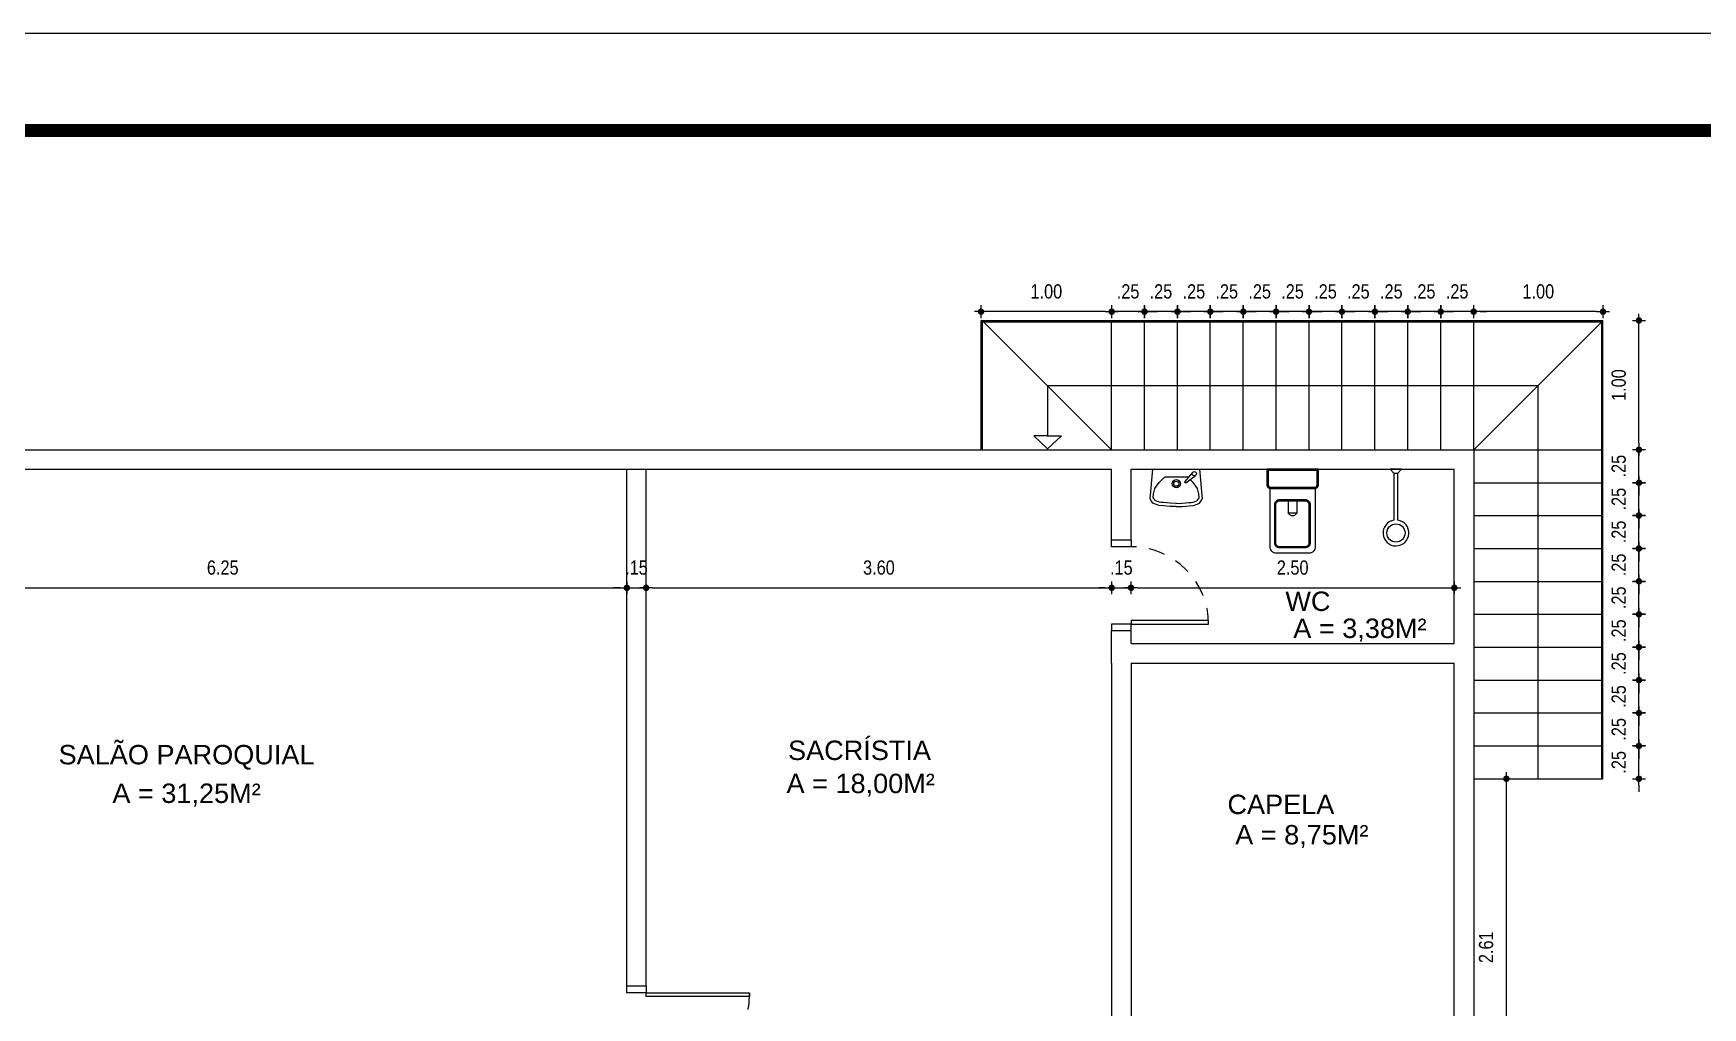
# Model space of a CAD drawing. Header units: millimetres. Extents: x 2739 to 2884, y 2105 to 2167.
# Drawn here: x 2808.15 to 2821.06, y 2159.52 to 2167.06 of the extents above; entities that cross this region are included whole.
import ezdxf

# ---------------------------------------------------------------- set-up
doc = ezdxf.new("R2010")
doc.units = ezdxf.units.MM
doc.linetypes.add('HIDDEN2', pattern=[0.1875, 0.125, -0.0625])
for name, color, linetype in [('BANHO_COZINHA', 7, 'Continuous'), ('COTA', 2, 'Continuous'), ('E-Pen-B', 5, 'Continuous'), ('JANELAS_INTERNO', 2, 'Continuous'), ('PORTAS', 2, 'Continuous'), ('PROJEÇÃO', 1, 'HIDDEN2')]:
    doc.layers.add(name, color=color, linetype=linetype)
doc.layers.add('COTAS', color=53, linetype='Continuous', lineweight=9)
doc.styles.add('CARIMBO_DADOS', font='arial.ttf', dxfattribs={"height": 0.1})
doc.styles.add('F2', font='ARIALN.TTF')
doc.dimstyles.new('ARQUITETURA', dxfattribs={"dimtxt": 0.11, "dimasz": 0.05, "dimexe": 0.1, "dimexo": 0, "dimgap": 0.1, "dimtad": 1, "dimzin": 5, "dimdsep": 46, "dimtxsty": 'F2', "dimblk": 'COTA', "dimcen": 0, "dimse1": 1, "dimse2": 1, "dimadec": 0, "dimazin": 0, "dimtfac": 2, "dimtix": 1, "dimtmove": 2, "dimatfit": 3, "dimldrblk": 'COTA', "dimfxl": 1, "dimtolj": 1, "dimtzin": 5, "dimarcsym": 0})

# ---------------------------------------------------------------- blocks, each defined once
blk = doc.blocks.new('CHUV')
at = {"layer": 'BANHO_COZINHA'}
for p, q in [((0, 0.045), (0, -0.045)), ((0.03, 0.015), (0, 0.045)), ((0.395, 0.015), (0.03, 0.015)), ((0.03, -0.015), (0.03, 0.015)), ((0, -0.045), (0.03, -0.015)), ((0.03, -0.015), (0.395, -0.015))]:
    blk.add_line(p, q, dxfattribs=at)
blk.add_circle((0.494, 0.001), 0.07, dxfattribs=at)
blk.add_arc((0.494, 0.001), 0.1, 189.1456, 171.891, dxfattribs=at)
blk = doc.blocks.new('VASOCX')
at = {"layer": 'BANHO_COZINHA'}
blk.add_lwpolyline([(-0.175, 0.15), (-0.175, 0.6, -0.414214), (-0.125, 0.65), (0.125, 0.65, -0.414214), (0.175, 0.6), (0.175, 0.15)], format="xyb", dxfattribs=at)
for points in [[(0.139, 0.275, -0.414214), (0.099, 0.235), (-0.095, 0.235, -0.414214), (-0.135, 0.275), (-0.135, 0.57, -0.414214), (-0.095, 0.61), (0.099, 0.61, -0.414214), (0.139, 0.57)], [(0.13, 0.275, -0.414214), (0.099, 0.244), (-0.095, 0.244, -0.414214), (-0.126, 0.275), (-0.126, 0.57, -0.414214), (-0.095, 0.602), (0.099, 0.602, -0.414214), (0.13, 0.57)], [(-0.17, 0.15, 0.414214), (-0.2, 0.12), (-0.2, 0), (0.2, 0), (0.2, 0.12, 0.414214), (0.17, 0.15)], [(-0.17, 0.14, 0.414214), (-0.19, 0.12), (-0.19, 0.01), (0.19, 0.01), (0.19, 0.12, 0.414214), (0.17, 0.14)]]:
    blk.add_lwpolyline(points, format="xyb", close=True, dxfattribs=at)
blk.add_lwpolyline([(0.036, 0.244), (0.036, 0.337), (-0.034, 0.337), (-0.034, 0.244)], dxfattribs=at)
blk.add_arc((0.001, 0.321), 0.0388, 24.3951, 155.6049, dxfattribs=at)
blk = doc.blocks.new('COTA')
at = {"layer": 'COTA'}
for p, q in [((-1, 0), (1, 0)), ((0, 1), (0, -1))]:
    blk.add_line(p, q, dxfattribs=at)
at = {"layer": 'COTA', "const_width": 0.5}
blk.add_lwpolyline([(-0.25, 0, 1), (0.25, 0, 1)], format="xyb", close=True, dxfattribs=at)
blk = doc.blocks.new('*D196')
at = {"layer": 'COTAS', "color": 0, "lineweight": -2}
blk.add_line((2819.545, 2158.738), (2819.545, 2161.243), dxfattribs=at)
at = {"layer": 'Defpoints', "color": 0}
for p in [(2819.545, 2161.293), (2819.545, 2161.293), (2819.142, 2158.688)]:
    blk.add_point(p, dxfattribs=at)
at = {"layer": 'COTAS', "color": 0, "lineweight": -2, "xscale": 0.05, "yscale": 0.05, "zscale": 0.05}
for p, rotation in [((2819.545, 2161.293), 90), ((2819.545, 2158.688), 270)]:
    blk.add_blockref('COTA', p, dxfattribs=dict(at, rotation=rotation))
at = {"layer": 'COTAS', "color": 0, "insert": (2819.388, 2159.99), "char_height": 0.11, "attachment_point": 5, "rotation": 90, "style": 'F2'}
blk.add_mtext('\\A1;2.61', dxfattribs=at)
blk = doc.blocks.new('*D197')
at = {"layer": 'COTAS', "color": 0, "lineweight": -2}
for p, q in [((2820.57, 2161.597), (2820.57, 2161.647)), ((2820.57, 2161.293), (2820.57, 2161.547)), ((2820.57, 2161.243), (2820.57, 2161.193))]:
    blk.add_line(p, q, dxfattribs=at)
at = {"layer": 'Defpoints', "color": 0}
for p in [(2820.144, 2161.547), (2820.57, 2161.547), (2820.144, 2161.293)]:
    blk.add_point(p, dxfattribs=at)
at = {"layer": 'COTAS', "color": 0, "lineweight": -2, "xscale": 0.05, "yscale": 0.05, "zscale": 0.05}
for p, rotation in [((2820.57, 2161.547), 270), ((2820.57, 2161.293), 90)]:
    blk.add_blockref('COTA', p, dxfattribs=dict(at, rotation=rotation))
at = {"layer": 'COTAS', "color": 0, "insert": (2820.414, 2161.42), "char_height": 0.11, "attachment_point": 5, "rotation": 90, "style": 'F2'}
blk.add_mtext('\\A1;.25', dxfattribs=at)
blk = doc.blocks.new('*D198')
at = {"layer": 'COTAS', "color": 0, "lineweight": -2}
for p, q in [((2820.57, 2161.852), (2820.57, 2161.902)), ((2820.57, 2161.547), (2820.57, 2161.802)), ((2820.57, 2161.497), (2820.57, 2161.447))]:
    blk.add_line(p, q, dxfattribs=at)
at = {"layer": 'Defpoints', "color": 0}
for p in [(2820.194, 2161.802), (2820.57, 2161.802), (2820.144, 2161.547)]:
    blk.add_point(p, dxfattribs=at)
at = {"layer": 'COTAS', "color": 0, "lineweight": -2, "xscale": 0.05, "yscale": 0.05, "zscale": 0.05}
for p, rotation in [((2820.57, 2161.802), 270), ((2820.57, 2161.547), 90)]:
    blk.add_blockref('COTA', p, dxfattribs=dict(at, rotation=rotation))
at = {"layer": 'COTAS', "color": 0, "insert": (2820.414, 2161.675), "char_height": 0.11, "attachment_point": 5, "rotation": 90, "style": 'F2'}
blk.add_mtext('\\A1;.25', dxfattribs=at)
blk = doc.blocks.new('*D199')
at = {"layer": 'COTAS', "color": 0, "lineweight": -2}
for p, q in [((2820.57, 2162.106), (2820.57, 2162.156)), ((2820.57, 2161.802), (2820.57, 2162.056)), ((2820.57, 2161.752), (2820.57, 2161.702))]:
    blk.add_line(p, q, dxfattribs=at)
at = {"layer": 'Defpoints', "color": 0}
for p in [(2820.159, 2162.056), (2820.57, 2162.056), (2820.194, 2161.802)]:
    blk.add_point(p, dxfattribs=at)
at = {"layer": 'COTAS', "color": 0, "lineweight": -2, "xscale": 0.05, "yscale": 0.05, "zscale": 0.05}
for p, rotation in [((2820.57, 2162.056), 270), ((2820.57, 2161.802), 90)]:
    blk.add_blockref('COTA', p, dxfattribs=dict(at, rotation=rotation))
at = {"layer": 'COTAS', "color": 0, "insert": (2820.414, 2161.929), "char_height": 0.11, "attachment_point": 5, "rotation": 90, "style": 'F2'}
blk.add_mtext('\\A1;.25', dxfattribs=at)
blk = doc.blocks.new('*D200')
at = {"layer": 'COTAS', "color": 0, "lineweight": -2}
for p, q in [((2820.57, 2162.361), (2820.57, 2162.411)), ((2820.57, 2162.056), (2820.57, 2162.311)), ((2820.57, 2162.006), (2820.57, 2161.956))]:
    blk.add_line(p, q, dxfattribs=at)
at = {"layer": 'Defpoints', "color": 0}
for p in [(2820.185, 2162.311), (2820.57, 2162.311), (2820.159, 2162.056)]:
    blk.add_point(p, dxfattribs=at)
at = {"layer": 'COTAS', "color": 0, "lineweight": -2, "xscale": 0.05, "yscale": 0.05, "zscale": 0.05}
for p, rotation in [((2820.57, 2162.311), 270), ((2820.57, 2162.056), 90)]:
    blk.add_blockref('COTA', p, dxfattribs=dict(at, rotation=rotation))
at = {"layer": 'COTAS', "color": 0, "insert": (2820.414, 2162.184), "char_height": 0.11, "attachment_point": 5, "rotation": 90, "style": 'F2'}
blk.add_mtext('\\A1;.25', dxfattribs=at)
blk = doc.blocks.new('*D201')
at = {"layer": 'COTAS', "color": 0, "lineweight": -2}
for p, q in [((2820.57, 2162.615), (2820.57, 2162.665)), ((2820.57, 2162.311), (2820.57, 2162.565)), ((2820.57, 2162.261), (2820.57, 2162.211))]:
    blk.add_line(p, q, dxfattribs=at)
at = {"layer": 'Defpoints', "color": 0}
for p in [(2820.18, 2162.565), (2820.57, 2162.565), (2820.185, 2162.311)]:
    blk.add_point(p, dxfattribs=at)
at = {"layer": 'COTAS', "color": 0, "lineweight": -2, "xscale": 0.05, "yscale": 0.05, "zscale": 0.05}
for p, rotation in [((2820.57, 2162.565), 270), ((2820.57, 2162.311), 90)]:
    blk.add_blockref('COTA', p, dxfattribs=dict(at, rotation=rotation))
at = {"layer": 'COTAS', "color": 0, "insert": (2820.414, 2162.438), "char_height": 0.11, "attachment_point": 5, "rotation": 90, "style": 'F2'}
blk.add_mtext('\\A1;.25', dxfattribs=at)
blk = doc.blocks.new('*D202')
at = {"layer": 'COTAS', "color": 0, "lineweight": -2}
for p, q in [((2820.57, 2162.87), (2820.57, 2162.92)), ((2820.57, 2162.565), (2820.57, 2162.82)), ((2820.57, 2162.515), (2820.57, 2162.465))]:
    blk.add_line(p, q, dxfattribs=at)
at = {"layer": 'Defpoints', "color": 0}
for p in [(2820.194, 2162.82), (2820.57, 2162.82), (2820.18, 2162.565)]:
    blk.add_point(p, dxfattribs=at)
at = {"layer": 'COTAS', "color": 0, "lineweight": -2, "xscale": 0.05, "yscale": 0.05, "zscale": 0.05}
for p, rotation in [((2820.57, 2162.82), 270), ((2820.57, 2162.565), 90)]:
    blk.add_blockref('COTA', p, dxfattribs=dict(at, rotation=rotation))
at = {"layer": 'COTAS', "color": 0, "insert": (2820.414, 2162.693), "char_height": 0.11, "attachment_point": 5, "rotation": 90, "style": 'F2'}
blk.add_mtext('\\A1;.25', dxfattribs=at)
blk = doc.blocks.new('*D203')
at = {"layer": 'COTAS', "color": 0, "lineweight": -2}
for p, q in [((2820.57, 2163.124), (2820.57, 2163.174)), ((2820.57, 2162.82), (2820.57, 2163.074)), ((2820.57, 2162.77), (2820.57, 2162.72))]:
    blk.add_line(p, q, dxfattribs=at)
at = {"layer": 'Defpoints', "color": 0}
for p in [(2820.085, 2163.074), (2820.57, 2163.074), (2820.194, 2162.82)]:
    blk.add_point(p, dxfattribs=at)
at = {"layer": 'COTAS', "color": 0, "lineweight": -2, "xscale": 0.05, "yscale": 0.05, "zscale": 0.05}
for p, rotation in [((2820.57, 2163.074), 270), ((2820.57, 2162.82), 90)]:
    blk.add_blockref('COTA', p, dxfattribs=dict(at, rotation=rotation))
at = {"layer": 'COTAS', "color": 0, "insert": (2820.414, 2162.947), "char_height": 0.11, "attachment_point": 5, "rotation": 90, "style": 'F2'}
blk.add_mtext('\\A1;.25', dxfattribs=at)
blk = doc.blocks.new('*D204')
at = {"layer": 'COTAS', "color": 0, "lineweight": -2}
for p, q in [((2820.57, 2163.379), (2820.57, 2163.429)), ((2820.57, 2163.074), (2820.57, 2163.329)), ((2820.57, 2163.024), (2820.57, 2162.974))]:
    blk.add_line(p, q, dxfattribs=at)
at = {"layer": 'Defpoints', "color": 0}
for p in [(2820.148, 2163.329), (2820.57, 2163.329), (2820.085, 2163.074)]:
    blk.add_point(p, dxfattribs=at)
at = {"layer": 'COTAS', "color": 0, "lineweight": -2, "xscale": 0.05, "yscale": 0.05, "zscale": 0.05}
for p, rotation in [((2820.57, 2163.329), 270), ((2820.57, 2163.074), 90)]:
    blk.add_blockref('COTA', p, dxfattribs=dict(at, rotation=rotation))
at = {"layer": 'COTAS', "color": 0, "insert": (2820.414, 2163.202), "char_height": 0.11, "attachment_point": 5, "rotation": 90, "style": 'F2'}
blk.add_mtext('\\A1;.25', dxfattribs=at)
blk = doc.blocks.new('*D205')
at = {"layer": 'COTAS', "color": 0, "lineweight": -2}
for p, q in [((2820.57, 2163.633), (2820.57, 2163.683)), ((2820.57, 2163.329), (2820.57, 2163.583)), ((2820.57, 2163.279), (2820.57, 2163.229))]:
    blk.add_line(p, q, dxfattribs=at)
at = {"layer": 'Defpoints', "color": 0}
for p in [(2820.132, 2163.583), (2820.57, 2163.583), (2820.148, 2163.329)]:
    blk.add_point(p, dxfattribs=at)
at = {"layer": 'COTAS', "color": 0, "lineweight": -2, "xscale": 0.05, "yscale": 0.05, "zscale": 0.05}
for p, rotation in [((2820.57, 2163.583), 270), ((2820.57, 2163.329), 90)]:
    blk.add_blockref('COTA', p, dxfattribs=dict(at, rotation=rotation))
at = {"layer": 'COTAS', "color": 0, "insert": (2820.414, 2163.456), "char_height": 0.11, "attachment_point": 5, "rotation": 90, "style": 'F2'}
blk.add_mtext('\\A1;.25', dxfattribs=at)
blk = doc.blocks.new('*D206')
at = {"layer": 'COTAS', "color": 0, "lineweight": -2}
for p, q in [((2820.57, 2163.888), (2820.57, 2163.938)), ((2820.57, 2163.583), (2820.57, 2163.838)), ((2820.57, 2163.533), (2820.57, 2163.483))]:
    blk.add_line(p, q, dxfattribs=at)
at = {"layer": 'Defpoints', "color": 0}
for p in [(2820.095, 2163.838), (2820.57, 2163.838), (2820.132, 2163.583)]:
    blk.add_point(p, dxfattribs=at)
at = {"layer": 'COTAS', "color": 0, "lineweight": -2, "xscale": 0.05, "yscale": 0.05, "zscale": 0.05}
for p, rotation in [((2820.57, 2163.838), 270), ((2820.57, 2163.583), 90)]:
    blk.add_blockref('COTA', p, dxfattribs=dict(at, rotation=rotation))
at = {"layer": 'COTAS', "color": 0, "insert": (2820.414, 2163.711), "char_height": 0.11, "attachment_point": 5, "rotation": 90, "style": 'F2'}
blk.add_mtext('\\A1;.25', dxfattribs=at)
blk = doc.blocks.new('*D207')
at = {"layer": 'COTAS', "color": 0, "lineweight": -2}
blk.add_line((2820.57, 2163.888), (2820.57, 2164.788), dxfattribs=at)
at = {"layer": 'Defpoints', "color": 0}
for p in [(2820.292, 2164.838), (2820.57, 2164.838), (2820.095, 2163.838)]:
    blk.add_point(p, dxfattribs=at)
at = {"layer": 'COTAS', "color": 0, "lineweight": -2, "xscale": 0.05, "yscale": 0.05, "zscale": 0.05}
for p, rotation in [((2820.57, 2164.838), 90), ((2820.57, 2163.838), 270)]:
    blk.add_blockref('COTA', p, dxfattribs=dict(at, rotation=rotation))
at = {"layer": 'COTAS', "color": 0, "insert": (2820.414, 2164.338), "char_height": 0.11, "attachment_point": 5, "rotation": 90, "style": 'F2'}
blk.add_mtext('\\A1;1.00', dxfattribs=at)
blk = doc.blocks.new('*D208')
at = {"layer": 'COTAS', "color": 0, "lineweight": -2}
blk.add_line((2820.242, 2164.906), (2819.342, 2164.906), dxfattribs=at)
at = {"layer": 'Defpoints', "color": 0}
for p in [(2819.292, 2164.906), (2819.292, 2164.785), (2820.292, 2164.838)]:
    blk.add_point(p, dxfattribs=at)
at = {"layer": 'COTAS', "color": 0, "lineweight": -2, "xscale": 0.05, "yscale": 0.05, "zscale": 0.05, "rotation": 180}
blk.add_blockref('COTA', (2819.292, 2164.906), dxfattribs=at)
at = {"layer": 'COTAS', "color": 0, "lineweight": -2, "xscale": 0.05, "yscale": 0.05, "zscale": 0.05}
blk.add_blockref('COTA', (2820.292, 2164.906), dxfattribs=at)
at = {"layer": 'COTAS', "color": 0, "insert": (2819.792, 2165.062), "char_height": 0.11, "attachment_point": 5, "style": 'F2'}
blk.add_mtext('\\A1;1.00', dxfattribs=at)
blk = doc.blocks.new('*D209')
at = {"layer": 'COTAS', "color": 0, "lineweight": -2}
for p, q in [((2818.987, 2164.906), (2818.937, 2164.906)), ((2819.292, 2164.906), (2819.037, 2164.906)), ((2819.342, 2164.906), (2819.392, 2164.906))]:
    blk.add_line(p, q, dxfattribs=at)
at = {"layer": 'Defpoints', "color": 0}
for p in [(2819.037, 2164.906), (2819.292, 2164.785), (2819.037, 2164.766)]:
    blk.add_point(p, dxfattribs=at)
at = {"layer": 'COTAS', "color": 0, "lineweight": -2, "xscale": 0.05, "yscale": 0.05, "zscale": 0.05}
blk.add_blockref('COTA', (2819.037, 2164.906), dxfattribs=at)
at = {"layer": 'COTAS', "color": 0, "lineweight": -2, "xscale": 0.05, "yscale": 0.05, "zscale": 0.05, "rotation": 180}
blk.add_blockref('COTA', (2819.292, 2164.906), dxfattribs=at)
at = {"layer": 'COTAS', "color": 0, "insert": (2819.164, 2165.062), "char_height": 0.11, "attachment_point": 5, "style": 'F2'}
blk.add_mtext('\\A1;.25', dxfattribs=at)
blk = doc.blocks.new('*D210')
at = {"layer": 'COTAS', "color": 0, "lineweight": -2}
for p, q in [((2818.732, 2164.906), (2818.682, 2164.906)), ((2819.037, 2164.906), (2818.782, 2164.906)), ((2819.087, 2164.906), (2819.137, 2164.906))]:
    blk.add_line(p, q, dxfattribs=at)
at = {"layer": 'Defpoints', "color": 0}
for p in [(2818.782, 2164.906), (2818.782, 2164.746), (2819.037, 2164.766)]:
    blk.add_point(p, dxfattribs=at)
at = {"layer": 'COTAS', "color": 0, "lineweight": -2, "xscale": 0.05, "yscale": 0.05, "zscale": 0.05}
blk.add_blockref('COTA', (2818.782, 2164.906), dxfattribs=at)
at = {"layer": 'COTAS', "color": 0, "lineweight": -2, "xscale": 0.05, "yscale": 0.05, "zscale": 0.05, "rotation": 180}
blk.add_blockref('COTA', (2819.037, 2164.906), dxfattribs=at)
at = {"layer": 'COTAS', "color": 0, "insert": (2818.909, 2165.062), "char_height": 0.11, "attachment_point": 5, "style": 'F2'}
blk.add_mtext('\\A1;.25', dxfattribs=at)
blk = doc.blocks.new('*D211')
at = {"layer": 'COTAS', "color": 0, "lineweight": -2}
for p, q in [((2818.478, 2164.906), (2818.428, 2164.906)), ((2818.782, 2164.906), (2818.528, 2164.906)), ((2818.832, 2164.906), (2818.882, 2164.906))]:
    blk.add_line(p, q, dxfattribs=at)
at = {"layer": 'Defpoints', "color": 0}
for p in [(2818.528, 2164.906), (2818.528, 2164.655), (2818.782, 2164.746)]:
    blk.add_point(p, dxfattribs=at)
at = {"layer": 'COTAS', "color": 0, "lineweight": -2, "xscale": 0.05, "yscale": 0.05, "zscale": 0.05}
blk.add_blockref('COTA', (2818.528, 2164.906), dxfattribs=at)
at = {"layer": 'COTAS', "color": 0, "lineweight": -2, "xscale": 0.05, "yscale": 0.05, "zscale": 0.05, "rotation": 180}
blk.add_blockref('COTA', (2818.782, 2164.906), dxfattribs=at)
at = {"layer": 'COTAS', "color": 0, "insert": (2818.655, 2165.062), "char_height": 0.11, "attachment_point": 5, "style": 'F2'}
blk.add_mtext('\\A1;.25', dxfattribs=at)
blk = doc.blocks.new('*D212')
at = {"layer": 'COTAS', "color": 0, "lineweight": -2}
for p, q in [((2818.223, 2164.906), (2818.173, 2164.906)), ((2818.528, 2164.906), (2818.273, 2164.906)), ((2818.578, 2164.906), (2818.628, 2164.906))]:
    blk.add_line(p, q, dxfattribs=at)
at = {"layer": 'Defpoints', "color": 0}
for p in [(2818.273, 2164.906), (2818.528, 2164.655), (2818.273, 2164.644)]:
    blk.add_point(p, dxfattribs=at)
at = {"layer": 'COTAS', "color": 0, "lineweight": -2, "xscale": 0.05, "yscale": 0.05, "zscale": 0.05}
blk.add_blockref('COTA', (2818.273, 2164.906), dxfattribs=at)
at = {"layer": 'COTAS', "color": 0, "lineweight": -2, "xscale": 0.05, "yscale": 0.05, "zscale": 0.05, "rotation": 180}
blk.add_blockref('COTA', (2818.528, 2164.906), dxfattribs=at)
at = {"layer": 'COTAS', "color": 0, "insert": (2818.4, 2165.062), "char_height": 0.11, "attachment_point": 5, "style": 'F2'}
blk.add_mtext('\\A1;.25', dxfattribs=at)
blk = doc.blocks.new('*D213')
at = {"layer": 'COTAS', "color": 0, "lineweight": -2}
for p, q in [((2817.969, 2164.906), (2817.919, 2164.906)), ((2818.273, 2164.906), (2818.019, 2164.906)), ((2818.323, 2164.906), (2818.373, 2164.906))]:
    blk.add_line(p, q, dxfattribs=at)
at = {"layer": 'Defpoints', "color": 0}
for p in [(2818.019, 2164.906), (2818.019, 2164.612), (2818.273, 2164.644)]:
    blk.add_point(p, dxfattribs=at)
at = {"layer": 'COTAS', "color": 0, "lineweight": -2, "xscale": 0.05, "yscale": 0.05, "zscale": 0.05}
blk.add_blockref('COTA', (2818.019, 2164.906), dxfattribs=at)
at = {"layer": 'COTAS', "color": 0, "lineweight": -2, "xscale": 0.05, "yscale": 0.05, "zscale": 0.05, "rotation": 180}
blk.add_blockref('COTA', (2818.273, 2164.906), dxfattribs=at)
at = {"layer": 'COTAS', "color": 0, "insert": (2818.146, 2165.062), "char_height": 0.11, "attachment_point": 5, "style": 'F2'}
blk.add_mtext('\\A1;.25', dxfattribs=at)
blk = doc.blocks.new('*D214')
at = {"layer": 'COTAS', "color": 0, "lineweight": -2}
for p, q in [((2817.714, 2164.906), (2817.664, 2164.906)), ((2818.019, 2164.906), (2817.764, 2164.906)), ((2818.069, 2164.906), (2818.119, 2164.906))]:
    blk.add_line(p, q, dxfattribs=at)
at = {"layer": 'Defpoints', "color": 0}
for p in [(2817.764, 2164.906), (2817.764, 2164.607), (2818.019, 2164.612)]:
    blk.add_point(p, dxfattribs=at)
at = {"layer": 'COTAS', "color": 0, "lineweight": -2, "xscale": 0.05, "yscale": 0.05, "zscale": 0.05}
blk.add_blockref('COTA', (2817.764, 2164.906), dxfattribs=at)
at = {"layer": 'COTAS', "color": 0, "lineweight": -2, "xscale": 0.05, "yscale": 0.05, "zscale": 0.05, "rotation": 180}
blk.add_blockref('COTA', (2818.019, 2164.906), dxfattribs=at)
at = {"layer": 'COTAS', "color": 0, "insert": (2817.891, 2165.062), "char_height": 0.11, "attachment_point": 5, "style": 'F2'}
blk.add_mtext('\\A1;.25', dxfattribs=at)
blk = doc.blocks.new('*D215')
at = {"layer": 'COTAS', "color": 0, "lineweight": -2}
for p, q in [((2817.46, 2164.906), (2817.41, 2164.906)), ((2817.764, 2164.906), (2817.51, 2164.906)), ((2817.814, 2164.906), (2817.864, 2164.906))]:
    blk.add_line(p, q, dxfattribs=at)
at = {"layer": 'Defpoints', "color": 0}
for p in [(2817.51, 2164.906), (2817.51, 2164.545), (2817.764, 2164.607)]:
    blk.add_point(p, dxfattribs=at)
at = {"layer": 'COTAS', "color": 0, "lineweight": -2, "xscale": 0.05, "yscale": 0.05, "zscale": 0.05}
blk.add_blockref('COTA', (2817.51, 2164.906), dxfattribs=at)
at = {"layer": 'COTAS', "color": 0, "lineweight": -2, "xscale": 0.05, "yscale": 0.05, "zscale": 0.05, "rotation": 180}
blk.add_blockref('COTA', (2817.764, 2164.906), dxfattribs=at)
at = {"layer": 'COTAS', "color": 0, "insert": (2817.637, 2165.062), "char_height": 0.11, "attachment_point": 5, "style": 'F2'}
blk.add_mtext('\\A1;.25', dxfattribs=at)
blk = doc.blocks.new('*D216')
at = {"layer": 'COTAS', "color": 0, "lineweight": -2}
for p, q in [((2817.205, 2164.906), (2817.155, 2164.906)), ((2817.51, 2164.906), (2817.255, 2164.906)), ((2817.56, 2164.906), (2817.61, 2164.906))]:
    blk.add_line(p, q, dxfattribs=at)
at = {"layer": 'Defpoints', "color": 0}
for p in [(2817.255, 2164.906), (2817.255, 2164.534), (2817.51, 2164.545)]:
    blk.add_point(p, dxfattribs=at)
at = {"layer": 'COTAS', "color": 0, "lineweight": -2, "xscale": 0.05, "yscale": 0.05, "zscale": 0.05}
blk.add_blockref('COTA', (2817.255, 2164.906), dxfattribs=at)
at = {"layer": 'COTAS', "color": 0, "lineweight": -2, "xscale": 0.05, "yscale": 0.05, "zscale": 0.05, "rotation": 180}
blk.add_blockref('COTA', (2817.51, 2164.906), dxfattribs=at)
at = {"layer": 'COTAS', "color": 0, "insert": (2817.382, 2165.062), "char_height": 0.11, "attachment_point": 5, "style": 'F2'}
blk.add_mtext('\\A1;.25', dxfattribs=at)
blk = doc.blocks.new('*D217')
at = {"layer": 'COTAS', "color": 0, "lineweight": -2}
for p, q in [((2816.951, 2164.906), (2816.901, 2164.906)), ((2817.255, 2164.906), (2817.001, 2164.906)), ((2817.305, 2164.906), (2817.355, 2164.906))]:
    blk.add_line(p, q, dxfattribs=at)
at = {"layer": 'Defpoints', "color": 0}
for p in [(2817.001, 2164.906), (2817.001, 2164.532), (2817.255, 2164.534)]:
    blk.add_point(p, dxfattribs=at)
at = {"layer": 'COTAS', "color": 0, "lineweight": -2, "xscale": 0.05, "yscale": 0.05, "zscale": 0.05}
blk.add_blockref('COTA', (2817.001, 2164.906), dxfattribs=at)
at = {"layer": 'COTAS', "color": 0, "lineweight": -2, "xscale": 0.05, "yscale": 0.05, "zscale": 0.05, "rotation": 180}
blk.add_blockref('COTA', (2817.255, 2164.906), dxfattribs=at)
at = {"layer": 'COTAS', "color": 0, "insert": (2817.128, 2165.062), "char_height": 0.11, "attachment_point": 5, "style": 'F2'}
blk.add_mtext('\\A1;.25', dxfattribs=at)
blk = doc.blocks.new('*D218')
at = {"layer": 'COTAS', "color": 0, "lineweight": -2}
for p, q in [((2816.696, 2164.906), (2816.646, 2164.906)), ((2817.001, 2164.906), (2816.746, 2164.906)), ((2817.051, 2164.906), (2817.101, 2164.906))]:
    blk.add_line(p, q, dxfattribs=at)
at = {"layer": 'Defpoints', "color": 0}
for p in [(2816.746, 2164.906), (2817.001, 2164.532), (2816.746, 2164.494)]:
    blk.add_point(p, dxfattribs=at)
at = {"layer": 'COTAS', "color": 0, "lineweight": -2, "xscale": 0.05, "yscale": 0.05, "zscale": 0.05}
blk.add_blockref('COTA', (2816.746, 2164.906), dxfattribs=at)
at = {"layer": 'COTAS', "color": 0, "lineweight": -2, "xscale": 0.05, "yscale": 0.05, "zscale": 0.05, "rotation": 180}
blk.add_blockref('COTA', (2817.001, 2164.906), dxfattribs=at)
at = {"layer": 'COTAS', "color": 0, "insert": (2816.873, 2165.062), "char_height": 0.11, "attachment_point": 5, "style": 'F2'}
blk.add_mtext('\\A1;.25', dxfattribs=at)
blk = doc.blocks.new('*D219')
at = {"layer": 'COTAS', "color": 0, "lineweight": -2}
for p, q in [((2816.442, 2164.906), (2816.392, 2164.906)), ((2816.746, 2164.906), (2816.492, 2164.906)), ((2816.796, 2164.906), (2816.846, 2164.906))]:
    blk.add_line(p, q, dxfattribs=at)
at = {"layer": 'Defpoints', "color": 0}
for p in [(2816.492, 2164.906), (2816.492, 2164.5), (2816.746, 2164.494)]:
    blk.add_point(p, dxfattribs=at)
at = {"layer": 'COTAS', "color": 0, "lineweight": -2, "xscale": 0.05, "yscale": 0.05, "zscale": 0.05}
blk.add_blockref('COTA', (2816.492, 2164.906), dxfattribs=at)
at = {"layer": 'COTAS', "color": 0, "lineweight": -2, "xscale": 0.05, "yscale": 0.05, "zscale": 0.05, "rotation": 180}
blk.add_blockref('COTA', (2816.746, 2164.906), dxfattribs=at)
at = {"layer": 'COTAS', "color": 0, "insert": (2816.619, 2165.062), "char_height": 0.11, "attachment_point": 5, "style": 'F2'}
blk.add_mtext('\\A1;.25', dxfattribs=at)
blk = doc.blocks.new('*D220')
at = {"layer": 'COTAS', "color": 0, "lineweight": -2}
blk.add_line((2816.442, 2164.906), (2815.532, 2164.906), dxfattribs=at)
at = {"layer": 'Defpoints', "color": 0}
for p in [(2815.482, 2164.906), (2815.482, 2164.541), (2816.492, 2164.5)]:
    blk.add_point(p, dxfattribs=at)
at = {"layer": 'COTAS', "color": 0, "lineweight": -2, "xscale": 0.05, "yscale": 0.05, "zscale": 0.05, "rotation": 180}
blk.add_blockref('COTA', (2815.482, 2164.906), dxfattribs=at)
at = {"layer": 'COTAS', "color": 0, "lineweight": -2, "xscale": 0.05, "yscale": 0.05, "zscale": 0.05}
blk.add_blockref('COTA', (2816.492, 2164.906), dxfattribs=at)
at = {"layer": 'COTAS', "color": 0, "insert": (2815.987, 2165.062), "char_height": 0.11, "attachment_point": 5, "style": 'F2'}
blk.add_mtext('\\A1;1.00', dxfattribs=at)
blk = doc.blocks.new('*D222')
at = {"layer": 'COTAS', "color": 0, "lineweight": -2}
blk.add_line((2806.542, 2162.77), (2812.692, 2162.77), dxfattribs=at)
at = {"layer": 'Defpoints', "color": 0}
for p in [(2806.492, 2162.719), (2812.742, 2162.77), (2812.742, 2162.77)]:
    blk.add_point(p, dxfattribs=at)
at = {"layer": 'COTAS', "color": 0, "lineweight": -2, "xscale": 0.05, "yscale": 0.05, "zscale": 0.05, "rotation": 180}
blk.add_blockref('COTA', (2806.492, 2162.77), dxfattribs=at)
at = {"layer": 'COTAS', "color": 0, "lineweight": -2, "xscale": 0.05, "yscale": 0.05, "zscale": 0.05}
blk.add_blockref('COTA', (2812.742, 2162.77), dxfattribs=at)
at = {"layer": 'COTAS', "color": 0, "insert": (2809.617, 2162.926), "char_height": 0.11, "attachment_point": 5, "style": 'F2'}
blk.add_mtext('\\A1;6.25', dxfattribs=at)
blk = doc.blocks.new('*D223')
at = {"layer": 'COTAS', "color": 0, "lineweight": -2}
for p, q in [((2812.692, 2162.77), (2812.642, 2162.77)), ((2812.742, 2162.77), (2812.892, 2162.77)), ((2812.942, 2162.77), (2812.992, 2162.77))]:
    blk.add_line(p, q, dxfattribs=at)
at = {"layer": 'Defpoints', "color": 0}
for p in [(2812.742, 2162.77), (2812.892, 2162.77), (2812.892, 2162.77)]:
    blk.add_point(p, dxfattribs=at)
at = {"layer": 'COTAS', "color": 0, "lineweight": -2, "xscale": 0.05, "yscale": 0.05, "zscale": 0.05}
blk.add_blockref('COTA', (2812.742, 2162.77), dxfattribs=at)
at = {"layer": 'COTAS', "color": 0, "lineweight": -2, "xscale": 0.05, "yscale": 0.05, "zscale": 0.05, "rotation": 180}
blk.add_blockref('COTA', (2812.892, 2162.77), dxfattribs=at)
at = {"layer": 'COTAS', "color": 0, "insert": (2812.817, 2162.926), "char_height": 0.11, "attachment_point": 5, "style": 'F2'}
blk.add_mtext('\\A1;.15', dxfattribs=at)
blk = doc.blocks.new('*D224')
at = {"layer": 'COTAS', "color": 0, "lineweight": -2}
blk.add_line((2812.942, 2162.77), (2816.442, 2162.77), dxfattribs=at)
at = {"layer": 'Defpoints', "color": 0}
for p in [(2812.892, 2162.77), (2816.492, 2162.77), (2816.492, 2162.77)]:
    blk.add_point(p, dxfattribs=at)
at = {"layer": 'COTAS', "color": 0, "lineweight": -2, "xscale": 0.05, "yscale": 0.05, "zscale": 0.05, "rotation": 180}
blk.add_blockref('COTA', (2812.892, 2162.77), dxfattribs=at)
at = {"layer": 'COTAS', "color": 0, "lineweight": -2, "xscale": 0.05, "yscale": 0.05, "zscale": 0.05}
blk.add_blockref('COTA', (2816.492, 2162.77), dxfattribs=at)
at = {"layer": 'COTAS', "color": 0, "insert": (2814.692, 2162.926), "char_height": 0.11, "attachment_point": 5, "style": 'F2'}
blk.add_mtext('\\A1;3.60', dxfattribs=at)
blk = doc.blocks.new('*D225')
at = {"layer": 'COTAS', "color": 0, "lineweight": -2}
for p, q in [((2816.442, 2162.77), (2816.392, 2162.77)), ((2816.492, 2162.77), (2816.642, 2162.77)), ((2816.692, 2162.77), (2816.742, 2162.77))]:
    blk.add_line(p, q, dxfattribs=at)
at = {"layer": 'Defpoints', "color": 0}
for p in [(2816.492, 2162.77), (2816.642, 2162.77), (2816.642, 2162.77)]:
    blk.add_point(p, dxfattribs=at)
at = {"layer": 'COTAS', "color": 0, "lineweight": -2, "xscale": 0.05, "yscale": 0.05, "zscale": 0.05}
blk.add_blockref('COTA', (2816.492, 2162.77), dxfattribs=at)
at = {"layer": 'COTAS', "color": 0, "lineweight": -2, "xscale": 0.05, "yscale": 0.05, "zscale": 0.05, "rotation": 180}
blk.add_blockref('COTA', (2816.642, 2162.77), dxfattribs=at)
at = {"layer": 'COTAS', "color": 0, "insert": (2816.567, 2162.926), "char_height": 0.11, "attachment_point": 5, "style": 'F2'}
blk.add_mtext('\\A1;.15', dxfattribs=at)
blk = doc.blocks.new('*D226')
at = {"layer": 'COTAS', "color": 0, "lineweight": -2}
blk.add_line((2816.692, 2162.77), (2819.092, 2162.77), dxfattribs=at)
at = {"layer": 'Defpoints', "color": 0}
for p in [(2816.642, 2162.77), (2819.142, 2162.77), (2819.142, 2162.77)]:
    blk.add_point(p, dxfattribs=at)
at = {"layer": 'COTAS', "color": 0, "lineweight": -2, "xscale": 0.05, "yscale": 0.05, "zscale": 0.05, "rotation": 180}
blk.add_blockref('COTA', (2816.642, 2162.77), dxfattribs=at)
at = {"layer": 'COTAS', "color": 0, "lineweight": -2, "xscale": 0.05, "yscale": 0.05, "zscale": 0.05}
blk.add_blockref('COTA', (2819.142, 2162.77), dxfattribs=at)
at = {"layer": 'COTAS', "color": 0, "insert": (2817.892, 2162.926), "char_height": 0.11, "attachment_point": 5, "style": 'F2'}
blk.add_mtext('\\A1;2.50', dxfattribs=at)
blk = doc.blocks.new('*D246')
at = {"layer": 'COTAS', "color": 0, "lineweight": -2}
blk.add_line((2805.218, 2134.888), (2805.218, 2163.788), dxfattribs=at)
at = {"layer": 'Defpoints', "color": 0}
for p in [(2805.218, 2163.838), (2819.292, 2163.838), (2819.292, 2134.838)]:
    blk.add_point(p, dxfattribs=at)
at = {"layer": 'COTAS', "color": 0, "lineweight": -2, "xscale": 0.05, "yscale": 0.05, "zscale": 0.05}
for p, rotation in [((2805.218, 2163.838), 90), ((2805.218, 2134.838), 270)]:
    blk.add_blockref('COTA', p, dxfattribs=dict(at, rotation=rotation))
at = {"layer": 'COTAS', "color": 0, "insert": (2805.061, 2149.338), "char_height": 0.11, "attachment_point": 5, "rotation": 90, "style": 'F2'}
blk.add_mtext('\\A1;29.00', dxfattribs=at)

msp = doc.modelspace()

# ---------------------------------------------------------------- linework, layer by layer
at = {"linetype": 'Continuous'}
for p, q in [((2816.906, 2163.628), (2817.077, 2163.628)), ((2817.116, 2163.661), (2817.055, 2163.59)), ((2817.066, 2163.583), (2817.141, 2163.64)), ((2817.055, 2163.59), (2817.066, 2163.583))]:
    msp.add_line(p, q, dxfattribs=at)
msp.add_lwpolyline([(2801.451, 2122.508), (2862.651, 2122.508), (2862.651, 2167.058), (2801.451, 2167.058)], close=True)
at = {"const_width": 0.1}
msp.add_lwpolyline([(2802.201, 2123.258), (2861.901, 2123.258), (2861.901, 2166.308), (2802.201, 2166.308)], close=True, dxfattribs=at)
at = {"linetype": 'Continuous'}
for points in [[(2816.791, 2163.458), (2816.811, 2163.688), (2817.171, 2163.688), (2817.191, 2163.458)], [(2816.814, 2163.469), (2816.815, 2163.497), (2816.826, 2163.537), (2816.838, 2163.557), (2816.859, 2163.585), (2816.872, 2163.598), (2816.885, 2163.611), (2816.898, 2163.623), (2816.906, 2163.628)], [(2817.085, 2163.623), (2817.077, 2163.628)], [(2817.169, 2163.469), (2817.167, 2163.497), (2817.157, 2163.537), (2817.144, 2163.557), (2817.123, 2163.585), (2817.11, 2163.598), (2817.1, 2163.609)], [(2816.991, 2163.398), (2816.943, 2163.399), (2816.892, 2163.404), (2816.856, 2163.407), (2816.83, 2163.416), (2816.811, 2163.426), (2816.799, 2163.441), (2816.791, 2163.458)], [(2816.993, 2163.423), (2816.945, 2163.425), (2816.893, 2163.429), (2816.876, 2163.43), (2816.861, 2163.432), (2816.852, 2163.434), (2816.84, 2163.439), (2816.832, 2163.442), (2816.828, 2163.446), (2816.826, 2163.448), (2816.821, 2163.455), (2816.817, 2163.46), (2816.814, 2163.469)], [(2816.989, 2163.423), (2817.038, 2163.425), (2817.089, 2163.429), (2817.106, 2163.43), (2817.121, 2163.432), (2817.13, 2163.434), (2817.143, 2163.439), (2817.15, 2163.442), (2817.154, 2163.446), (2817.156, 2163.448), (2817.162, 2163.455), (2817.165, 2163.46), (2817.169, 2163.469)], [(2816.991, 2163.398), (2817.039, 2163.399), (2817.091, 2163.404), (2817.126, 2163.407), (2817.153, 2163.416), (2817.171, 2163.426), (2817.183, 2163.441), (2817.191, 2163.458)]]:
    msp.add_lwpolyline(points, dxfattribs=at)
for centre, radius in [((2817.131, 2163.653), 0.0164), ((2816.992, 2163.575), 0.0316), ((2816.992, 2163.575), 0.02)]:
    msp.add_circle(centre, radius, dxfattribs=at)
at = {"layer": 'E-Pen-B'}
for p, q in [((2815.482, 2164.838), (2820.292, 2164.838)), ((2815.482, 2163.838), (2815.482, 2164.838)), ((2815.492, 2164.828), (2820.282, 2164.828)), ((2815.492, 2163.838), (2815.492, 2164.828)), ((2816.492, 2163.838), (2815.502, 2164.828)), ((2816.492, 2163.838), (2816.492, 2164.838)), ((2816.746, 2163.838), (2816.746, 2164.838)), ((2817.001, 2163.838), (2817.001, 2164.838)), ((2817.255, 2163.838), (2817.255, 2164.838)), ((2817.51, 2163.838), (2817.51, 2164.838)), ((2817.764, 2163.838), (2817.764, 2164.838)), ((2818.019, 2163.838), (2818.019, 2164.838)), ((2818.273, 2163.838), (2818.273, 2164.838)), ((2818.528, 2163.838), (2818.528, 2164.838)), ((2818.782, 2163.838), (2818.782, 2164.838)), ((2819.037, 2163.838), (2819.037, 2164.838)), ((2819.292, 2163.838), (2819.292, 2164.838)), ((2819.292, 2163.838), (2820.282, 2164.828)), ((2820.282, 2161.293), (2820.282, 2164.828)), ((2820.292, 2161.293), (2820.292, 2164.838)), ((2806.342, 2163.838), (2819.292, 2163.838)), ((2819.292, 2163.838), (2819.292, 2156.438)), ((2819.292, 2163.838), (2820.292, 2163.838)), ((2806.492, 2163.688), (2816.492, 2163.688)), ((2812.742, 2159.688), (2812.742, 2163.688)), ((2812.892, 2159.688), (2812.892, 2163.688)), ((2816.492, 2163.138), (2816.492, 2163.688)), ((2816.642, 2163.688), (2819.142, 2163.688)), ((2816.642, 2163.138), (2816.642, 2163.688)), ((2819.142, 2162.338), (2819.142, 2163.688)), ((2819.292, 2163.583), (2820.292, 2163.583)), ((2819.292, 2163.329), (2820.292, 2163.329)), ((2816.642, 2163.138), (2816.492, 2163.138)), ((2819.292, 2163.074), (2820.292, 2163.074)), ((2819.292, 2162.82), (2820.292, 2162.82)), ((2819.292, 2162.565), (2820.292, 2162.565)), ((2816.492, 2162.188), (2816.492, 2162.438)), ((2816.642, 2162.438), (2816.492, 2162.438)), ((2816.642, 2162.338), (2816.642, 2162.438)), ((2816.642, 2162.338), (2819.142, 2162.338)), ((2819.292, 2162.311), (2820.292, 2162.311)), ((2816.492, 2162.188), (2816.492, 2158.688)), ((2816.642, 2162.188), (2819.142, 2162.188)), ((2816.642, 2162.188), (2816.642, 2158.688)), ((2819.142, 2158.688), (2819.142, 2162.188)), ((2819.292, 2162.056), (2820.292, 2162.056)), ((2819.292, 2161.802), (2820.292, 2161.802)), ((2819.292, 2161.547), (2820.292, 2161.547)), ((2819.292, 2161.293), (2820.292, 2161.293)), ((2812.892, 2159.688), (2812.742, 2159.688))]:
    msp.add_line(p, q, dxfattribs=at)
at = {"layer": 'JANELAS_INTERNO', "color": 0}
for p, q in [((2819.792, 2164.333), (2815.997, 2164.333)), ((2815.997, 2164.333), (2815.997, 2163.946)), ((2819.792, 2161.293), (2819.792, 2164.333)), ((2815.997, 2163.946), (2815.889, 2163.946)), ((2815.997, 2163.844), (2815.889, 2163.946)), ((2815.997, 2163.946), (2816.104, 2163.946)), ((2815.997, 2163.844), (2816.104, 2163.946))]:
    msp.add_line(p, q, dxfattribs=at)
at = {"layer": 'JANELAS_INTERNO'}
msp.add_line((2819.792, 2162.658), (2819.792, 2162.658), dxfattribs=at)
at = {"layer": 'PORTAS'}
for points in [[(2816.642, 2163.138), (2816.642, 2163.088), (2816.492, 2163.088), (2816.492, 2163.138)], [(2816.642, 2162.438), (2816.642, 2162.488), (2816.492, 2162.488), (2816.492, 2162.438)], [(2812.892, 2159.688), (2812.892, 2159.638), (2812.742, 2159.638), (2812.742, 2159.688)]]:
    msp.add_lwpolyline(points, dxfattribs=at)
for points in [[(2816.642, 2162.488), (2817.242, 2162.488), (2817.242, 2162.518), (2816.642, 2162.518)], [(2812.892, 2159.638), (2813.692, 2159.638), (2813.692, 2159.608), (2812.892, 2159.608)]]:
    msp.add_lwpolyline(points, close=True, dxfattribs=at)
at = {"layer": 'PROJEÇÃO'}
for centre, radius, start, end in [((2816.642, 2162.488), 0.6, 0, 90), ((2812.892, 2159.638), 0.8, 270, 0)]:
    msp.add_arc(centre, radius, start, end, dxfattribs=at)

# ---------------------------------------------------------------- block references
at = {"layer": 'JANELAS_INTERNO'}
for name, p, rotation in [('VASOCX', (2817.892, 2163.688), 179.9999999999505), ('CHUV', (2818.69, 2163.688), 270)]:
    msp.add_blockref(name, p, dxfattribs=dict(at, rotation=rotation))

# ---------------------------------------------------------------- texts
at = {"color": 230, "char_height": 0.15, "attachment_point": 5, "style": 'CARIMBO_DADOS'}
for s, insert in [('WC', (2818.01, 2162.665)), ('A = 3,38M² ', (2818.412, 2162.443)), ('SALÃO PAROQUIAL', (2809.337, 2161.459)), ('SACRÍSTIA', (2814.542, 2161.512)), ('A = 18,00M² ', (2814.551, 2161.243)), ('A = 31,25M² ', (2809.337, 2161.167)), ('CAPELA', (2817.801, 2161.094)), ('A = 8,75M² ', (2817.963, 2160.846))]:
    msp.add_mtext(s, dxfattribs=dict(at, insert=insert))

# ---------------------------------------------------------------- dimensions: what is measured, and where the dimension line sits
at = {"layer": 'COTAS'}
for base, p1, p2, text, picture, middle in [((2815.482, 2164.906), (2816.492, 2164.5), (2815.482, 2164.541), '1.00', '*D220', (2815.987, 2165.062)), ((2819.037, 2164.906), (2819.292, 2164.785), (2819.037, 2164.766), '.25', '*D209', (2819.164, 2165.062))]:
    dim = msp.add_linear_dim(base=base, p1=p1, p2=p2, text=text, dimstyle='ARQUITETURA', dxfattribs=at)
    dim.commit()
    dim.dimension.update_dxf_attribs({"geometry": picture, "text_midpoint": middle})
for base, p1, p2, picture, middle in [((2816.492, 2164.906), (2816.746, 2164.494), (2816.492, 2164.5), '*D219', (2816.619, 2165.062)), ((2816.7461, 2164.906), (2817.0006, 2164.5322), (2816.7461, 2164.4943), '*D218', (2816.8733, 2165.0622)), ((2817.001, 2164.906), (2817.255, 2164.534), (2817.001, 2164.532), '*D217', (2817.128, 2165.062)), ((2817.2551, 2164.906), (2817.5096, 2164.5448), (2817.2551, 2164.534), '*D216', (2817.3823, 2165.0622)), ((2817.51, 2164.906), (2817.764, 2164.607), (2817.51, 2164.545), '*D215', (2817.637, 2165.062)), ((2817.7641, 2164.906), (2818.0186, 2164.6119), (2817.7641, 2164.6065), '*D214', (2817.8913, 2165.0622)), ((2818.019, 2164.906), (2818.273, 2164.644), (2818.019, 2164.612), '*D213', (2818.146, 2165.062)), ((2818.2731, 2164.906), (2818.5276, 2164.6552), (2818.2731, 2164.6443), '*D212', (2818.4003, 2165.0622)), ((2818.528, 2164.906), (2818.782, 2164.746), (2818.528, 2164.655), '*D211', (2818.655, 2165.062)), ((2818.7821, 2164.906), (2819.0366, 2164.7657), (2818.7821, 2164.7458), '*D210', (2818.9093, 2165.0622)), ((2819.292, 2164.906), (2820.292, 2164.838), (2819.292, 2164.785), '*D208', (2819.792, 2165.062)), ((2812.742, 2162.77), (2806.492, 2162.719), (2812.742, 2162.77), '*D222', (2809.617, 2162.926)), ((2812.892, 2162.77), (2812.742, 2162.77), (2812.892, 2162.77), '*D223', (2812.817, 2162.926)), ((2816.492, 2162.77), (2812.892, 2162.77), (2816.492, 2162.77), '*D224', (2814.692, 2162.926)), ((2816.642, 2162.77), (2816.492, 2162.77), (2816.642, 2162.77), '*D225', (2816.567, 2162.926)), ((2819.142, 2162.77), (2816.642, 2162.77), (2819.142, 2162.77), '*D226', (2817.892, 2162.926))]:
    dim = msp.add_linear_dim(base=base, p1=p1, p2=p2, dimstyle='ARQUITETURA', dxfattribs=at)
    dim.commit()
    dim.dimension.update_dxf_attribs({"geometry": picture, "text_midpoint": middle})
for base, p1, p2, picture, middle in [((2820.57, 2164.838), (2820.095, 2163.838), (2820.292, 2164.838), '*D207', (2820.414, 2164.338)), ((2805.218, 2163.838), (2819.292, 2134.838), (2819.292, 2163.838), '*D246', (2805.061, 2149.338)), ((2820.5698, 2163.8379), (2820.1319, 2163.5834), (2820.0954, 2163.8379), '*D206', (2820.4136, 2163.7106)), ((2820.57, 2163.583), (2820.148, 2163.329), (2820.132, 2163.583), '*D205', (2820.414, 2163.456)), ((2820.5698, 2163.3289), (2820.085, 2163.0744), (2820.1475, 2163.3289), '*D204', (2820.4136, 2163.2016)), ((2820.57, 2163.074), (2820.194, 2162.82), (2820.085, 2163.074), '*D203', (2820.414, 2162.947)), ((2820.5698, 2162.8199), (2820.1797, 2162.5654), (2820.1942, 2162.8199), '*D202', (2820.4136, 2162.6926)), ((2820.57, 2162.565), (2820.185, 2162.311), (2820.18, 2162.565), '*D201', (2820.414, 2162.438)), ((2820.5698, 2162.3109), (2820.1595, 2162.0564), (2820.1855, 2162.3109), '*D200', (2820.4136, 2162.1836)), ((2820.57, 2162.056), (2820.194, 2161.802), (2820.159, 2162.056), '*D199', (2820.414, 2161.929)), ((2820.5698, 2161.8019), (2820.1438, 2161.5474), (2820.1943, 2161.8019), '*D198', (2820.4136, 2161.6746)), ((2820.57, 2161.547), (2820.144, 2161.293), (2820.144, 2161.547), '*D197', (2820.414, 2161.42)), ((2819.544522595, 2161.292887466), (2819.14155356, 2158.687887466), (2819.544522595, 2161.292887466), '*D196', (2819.388359566, 2159.990387466))]:
    dim = msp.add_linear_dim(base=base, p1=p1, p2=p2, angle=90, dimstyle='ARQUITETURA', dxfattribs=at)
    dim.commit()
    dim.dimension.update_dxf_attribs({"geometry": picture, "text_midpoint": middle})

doc.saveas('drawing.dxf')
